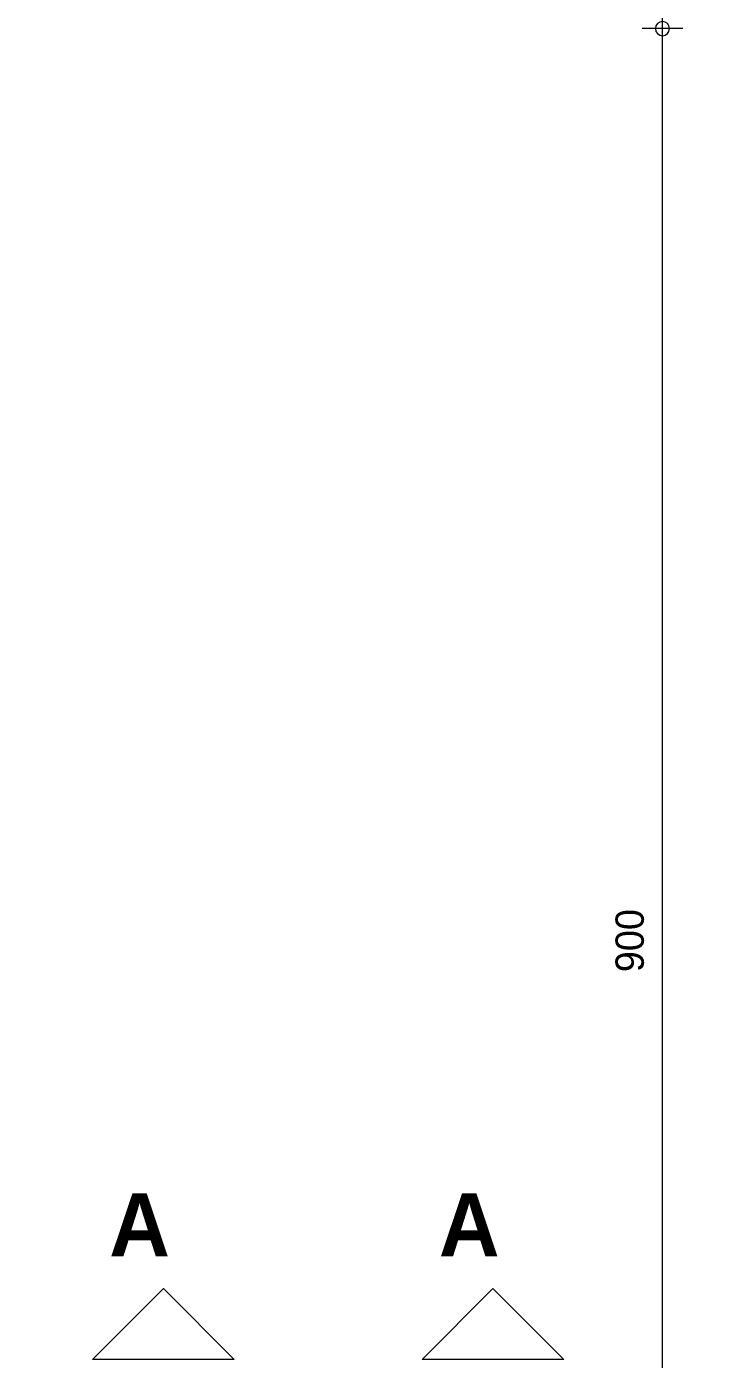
# Model space of a CAD drawing. Header units: metres. Extents: x 1.8 to 61.8, y -53.3 to -11.3.
# Drawn here: x 27.36 to 30.7, y -21.37 to -14.79 of the extents above; entities that cross this region are included whole.
import ezdxf
from ezdxf.enums import TextEntityAlignment as Align

# ---------------------------------------------------------------- set-up
doc = ezdxf.new("R2010")
doc.units = ezdxf.units.M
doc.header["$MEASUREMENT"] = 0
for name, color, linetype in [('Calque commun', 7, 'Continuous'), ('Calque100', 7, 'Continuous'), ('Textes', 7, 'Continuous')]:
    doc.layers.add(name, color=color, linetype=linetype)
doc.styles.add('Century Gothic18', font='GOTHIC.TTF', dxfattribs={"height": 0.139636})
doc.styles.add('Century Gothic8', font='GOTHICB.TTF', dxfattribs={"height": 0.31023})

# ---------------------------------------------------------------- blocks, each defined once
blk = doc.blocks.new('new118')
at = {"layer": 'Calque commun', "color": 5, "linetype": 'Continuous', "lineweight": 9}
blk.add_arc((0, 0), 0.5, 0, 359.99941, dxfattribs=at)
blk = doc.blocks.new('DimLine51930')
at = {"layer": 'Calque commun', "color": 5, "linetype": 'Continuous', "lineweight": 9}
for p, q in [((30.4915, -14.7998), (30.4915, -14.6998)), ((30.5915, -14.7998), (30.3915, -14.7998)), ((30.4915, -23.7998), (30.4915, -14.7998))]:
    blk.add_line(p, q, dxfattribs=at)
at = {"layer": 'Calque commun', "color": 5, "linetype": 'Continuous', "lineweight": 9, "xscale": 0.07000000029802322, "yscale": 0.07000000029802322, "zscale": 0.07000000029802322, "rotation": 90}
blk.add_blockref('new118', (30.4915, -14.7998), dxfattribs=at)
at = {"layer": 'Calque commun', "color": 5, "linetype": 'Continuous', "lineweight": 9, "style": 'Century Gothic18'}
blk.add_text('900', height=0.13964, rotation=90, dxfattribs=at).set_placement((30.4415, -19.2998), align=Align.BOTTOM_CENTER)
blk = doc.blocks.new('fleche08')
at = {"layer": 'Calque100', "color": 6, "linetype": 'Continuous', "lineweight": 18}
mesh = blk.add_polyface(dxfattribs=at)
corners = [(-0.35, -0.35), (0, 0), (0.35, -0.35)]
mesh.append_faces([[corners[k] for k in face] for face in [(0, 1, 2)]], dxfattribs={"color": 6})

msp = doc.modelspace()

# ---------------------------------------------------------------- block references
at = {"layer": 'Calque commun', "color": 5, "linetype": 'Continuous', "lineweight": 9}
msp.add_blockref('DimLine51930', (0, 0), dxfattribs=at)
at = {"layer": 'Calque commun', "color": 0, "linetype": 'ByBlock', "lineweight": -2}
for p in [(28.0299, -21.0161), (29.6557, -21.0161)]:
    msp.add_blockref('fleche08', p, dxfattribs=at)

# ---------------------------------------------------------------- texts
at = {"layer": 'Textes', "color": 5, "linetype": 'ByBlock', "lineweight": -2, "style": 'Century Gothic8'}
for p in [(27.763, -20.5472), (29.3888, -20.5472)]:
    msp.add_text('A', height=0.3102, dxfattribs=at).set_placement(p, align=Align.TOP_LEFT)

# ---------------------------------------------------------------- meshes
at = {"layer": 'Calque commun', "color": 7, "linetype": 'Continuous', "lineweight": 9}
mesh = msp.add_polyface(dxfattribs=at)
corners = [(61.7636, -11.3086), (1.7636, -11.3086), (1.7636, -53.3086), (61.7636, -53.3086)]
mesh.append_faces([[corners[k] for k in face] for face in [(0, 1, 2, 3)]], dxfattribs={"color": 7})

doc.saveas('drawing.dxf')
